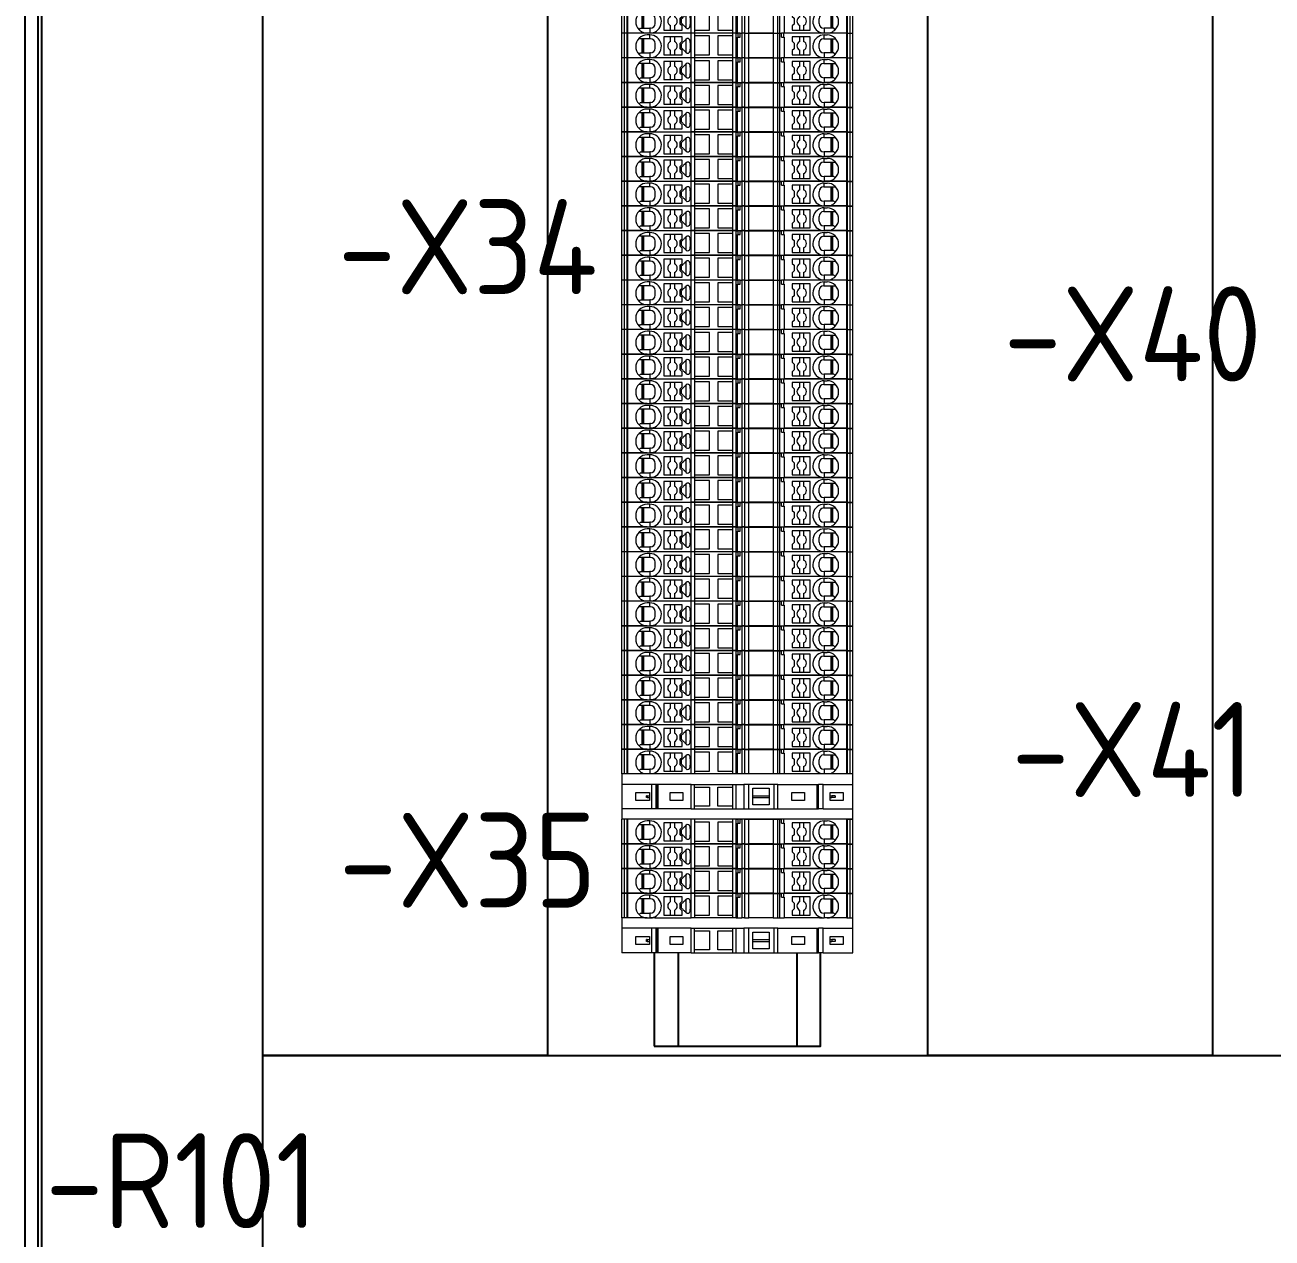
# Model space of a CAD drawing. Header units: millimetres. Extents: x 42356 to 50646, y 31507 to 39566.
# Drawn here: x 47403 to 47665.6, y 36797.1 to 37052.5 of the extents above; entities that cross this region are included whole.
import ezdxf
from ezdxf.enums import TextEntityAlignment as Align

# ---------------------------------------------------------------- set-up
doc = ezdxf.new("R2010")
doc.units = ezdxf.units.MM
doc.set_wipeout_variables(frame=1)
doc.layers.add('000-PI-Oprema', color=30, linetype='Continuous', lineweight=5)
doc.layers.add('SI-ORMAR-Oprema', color=30, linetype='Continuous', lineweight=5)
for name, color, linetype in [('000-PI-ORMAR', 2, 'Continuous'), ('000-PI_TEXT', 7, 'Continuous'), ('002-PI-Kabelska kanalica', 150, 'Continuous'), ('004-PI-DIN Šina', 3, 'Continuous')]:
    doc.layers.add(name, color=color, linetype=linetype)
doc.styles.add('PI0', font='isocpeur.ttf', dxfattribs={"width": 0.9})

# ---------------------------------------------------------------- blocks, each defined once
blk = doc.blocks.new('2000x800_montazna ploca')
at = {"layer": '000-PI-ORMAR'}
blk.add_line((-4333.67, 1646.19), (-4333.67, -243.81), dxfattribs=at)
blk = doc.blocks.new('*U134')
at = {"layer": '004-PI-DIN Šina'}
blk.add_lwpolyline([(650, -17.5), (650, 17.5), (0, 17.5), (0, -17.5)], close=True, dxfattribs=at)
for points in [[(0, 12.5), (650, 12.5)], [(0, -12.5), (650, -12.5)]]:
    blk.add_lwpolyline(points, dxfattribs=at)
blk = doc.blocks.new('*U320')
at = {"layer": '002-PI-Kabelska kanalica'}
for q in [(-20, 599), (80, -100)]:
    blk.add_line((-20, -100), q, dxfattribs=at)
blk = doc.blocks.new('*U133')
at = {"layer": '002-PI-Kabelska kanalica'}
for p, q in [((-20, 552), (40, 552)), ((-20, -100), (-20, 552)), ((40, -100), (40, 552))]:
    blk.add_line(p, q, dxfattribs=at)
blk = doc.blocks.new('*U107')
blk.add_wipeout([(-24.3, 0), (24.3, 0), (24.3, -7.35), (-24.3, -7.35)])
at = {"layer": 'SI-ORMAR-Oprema'}
for p, q in [((24.3, 0), (-24.3, 0)), ((24.3, -7.35), (24.3, 0)), ((-24.3, 0), (-24.3, -7.35)), ((-18.03, -2.2), (-24.3, -2.2)), ((-18.03, -7.35), (-18.03, -2.2)), ((-17.1, -2.2), (-18.03, -2.2)), ((-17.1, -7.35), (-17.1, -2.2)), ((-17, -2.2), (-17.1, -2.2)), ((-17, -2.2), (-17, -7.35)), ((-16.74, -2.2), (-17, -2.2)), ((-16.74, -2.2), (-16.74, -7.35)), ((-9.72, -2.2), (-16.74, -2.2)), ((-9.72, -2.2), (-9, -2.2)), ((-9.72, -7.35), (-9.72, -2.2)), ((-9, -2.77), (-9, -2.2)), ((-9, -2.2), (-1, -2.2)), ((-1, -2.2), (-1, -2.77)), ((-1, -2.2), (-0.28, -2.2)), ((-0.28, -2.2), (1.39, -2.2)), ((-0.28, -7.35), (-0.28, -2.2)), ((2.32, -2.2), (1.39, -2.2)), ((1.39, -2.2), (1.39, -7.35)), ((7.69, -2.2), (2.32, -2.2)), ((2.32, -2.2), (2.32, -7.35)), ((7.69, -2.2), (7.69, -7.35)), ((8.51, -2.2), (7.69, -2.2)), ((8.51, -7.35), (8.51, -2.2)), ((8.51, -2.2), (16.74, -2.2)), ((16.74, -2.2), (16.74, -7.35)), ((16.74, -2.2), (17, -2.2)), ((17, -7.35), (17, -2.2)), ((17, -2.2), (17.1, -2.2)), ((18.03, -2.2), (17.1, -2.2)), ((17.1, -7.35), (17.1, -2.2)), ((18.03, -2.2), (24.3, -2.2)), ((18.03, -7.35), (18.03, -2.2)), ((-21.4, -5.62), (-21.4, -3.92)), ((-21.4, -3.92), (-18.5, -3.92)), ((-19.01, -4.58), (-19.15, -4.58)), ((-19.15, -4.98), (-19.15, -4.58)), ((-19.01, -4.98), (-19.15, -4.98)), ((-19.01, -4.58), (-19.01, -4.98)), ((-19.01, -4.58), (-18.5, -4.58)), ((-19.01, -4.98), (-18.5, -4.98)), ((-18.5, -3.92), (-18.5, -4.58)), ((-18.5, -4.58), (-18.5, -4.98)), ((-18.5, -4.98), (-18.5, -5.62)), ((-14.15, -3.92), (-11.45, -3.92)), ((-14.15, -5.62), (-14.15, -3.92)), ((-11.45, -3.92), (-11.45, -5.62)), ((-9, -6.77), (-9, -2.77)), ((-9, -2.77), (-5.85, -2.77)), ((-5.85, -2.77), (-5.85, -6.77)), ((-4.15, -2.77), (-1, -2.77)), ((-4.15, -6.77), (-4.15, -2.77)), ((-1, -2.77), (-1, -6.77)), ((3.22, -3.02), (6.67, -3.02)), ((3.22, -4.58), (3.22, -3.02)), ((3.22, -4.58), (6.67, -4.58)), ((3.22, -4.98), (3.22, -4.58)), ((3.22, -4.98), (6.67, -4.98)), ((3.22, -6.52), (3.22, -4.98)), ((6.67, -3.02), (6.67, -4.58)), ((6.67, -4.58), (6.67, -4.98)), ((6.67, -4.98), (6.67, -6.52)), ((11.45, -3.92), (14.15, -3.92)), ((11.45, -5.62), (11.45, -3.92)), ((14.15, -3.92), (14.15, -5.62)), ((19.55, -4.58), (19.55, -3.92)), ((19.55, -3.92), (22.25, -3.92)), ((19.55, -4.98), (19.55, -4.58)), ((19.55, -4.58), (19.89, -4.58)), ((19.55, -4.98), (19.89, -4.98)), ((19.55, -5.62), (19.55, -4.98)), ((19.89, -4.58), (19.89, -4.98)), ((20.59, -4.58), (19.89, -4.58)), ((20.59, -4.98), (19.89, -4.98)), ((20.59, -4.58), (20.59, -4.98)), ((22.25, -3.92), (22.25, -5.62)), ((-18.03, -7.35), (-24.3, -7.35)), ((-18.5, -5.62), (-21.4, -5.62)), ((-17.1, -7.35), (-18.03, -7.35)), ((-17, -7.35), (-17.1, -7.35)), ((-16.74, -7.35), (-17, -7.35)), ((-9.72, -7.35), (-16.74, -7.35)), ((-11.45, -5.62), (-14.15, -5.62)), ((-9.72, -7.35), (-9, -7.35)), ((-5.85, -6.77), (-9, -6.77)), ((-9, -7.35), (-9, -6.77)), ((-9, -7.35), (-1, -7.35)), ((-1, -6.77), (-4.15, -6.77)), ((-1, -6.77), (-1, -7.35)), ((-1, -7.35), (-0.28, -7.35)), ((-0.28, -7.35), (1.39, -7.35)), ((1.39, -7.35), (2.32, -7.35)), ((2.32, -7.35), (7.69, -7.35)), ((6.67, -6.52), (3.22, -6.52)), ((7.69, -7.35), (8.51, -7.35)), ((8.51, -7.35), (16.74, -7.35)), ((14.15, -5.62), (11.45, -5.62)), ((16.74, -7.35), (17, -7.35)), ((17, -7.35), (17.1, -7.35)), ((18.03, -7.35), (17.1, -7.35)), ((18.03, -7.35), (24.3, -7.35)), ((22.25, -5.62), (19.55, -5.62))]:
    blk.add_line(p, q, dxfattribs=at)
blk = doc.blocks.new('*U115')
blk.add_wipeout([(47227.3, 37326.63), (47227.3, 37321.48), (47275.9, 37321.48), (47275.9, 37326.63)])
at = {"layer": '000-PI-Oprema'}
for p, q in [((47227.3, 37321.48), (47227.3, 37326.63)), ((47227.85, 37326.63), (47227.3, 37326.63)), ((47228.39, 37326.63), (47227.85, 37326.63)), ((47227.85, 37321.48), (47227.85, 37326.63)), ((47228.39, 37321.48), (47228.39, 37326.63)), ((47228.56, 37326.63), (47228.39, 37326.63)), ((47228.56, 37321.48), (47228.56, 37326.63)), ((47241.88, 37326.63), (47228.56, 37326.63)), ((47231, 37325.48), (47230.9, 37325.58)), ((47231.45, 37325.48), (47231, 37325.48)), ((47231.45, 37325.48), (47231.45, 37322.48)), ((47231.6, 37325.48), (47231.45, 37325.48)), ((47231.6, 37322.48), (47231.6, 37325.48)), ((47231.85, 37325.48), (47231.6, 37325.48)), ((47231.85, 37325.48), (47231.85, 37322.48)), ((47233.2, 37325.48), (47231.85, 37325.48)), ((47233.2, 37326.28), (47232.6, 37326.28)), ((47233.2, 37325.48), (47233.2, 37326.28)), ((47233.3, 37325.48), (47233.2, 37325.48)), ((47237.55, 37325.88), (47236.15, 37325.88)), ((47236.15, 37325.88), (47236.15, 37322.08)), ((47238.35, 37325.88), (47237.55, 37325.88)), ((47237.55, 37324.9), (47237.55, 37325.88)), ((47239.95, 37325.88), (47238.35, 37325.88)), ((47238.35, 37325.88), (47238.35, 37324.9)), ((47239.55, 37324.58), (47239.95, 37324.98)), ((47239.95, 37324.98), (47239.95, 37325.88)), ((47240.78, 37325.37), (47240.78, 37322.6)), ((47241.88, 37321.48), (47241.88, 37326.63)), ((47242.6, 37326.63), (47241.88, 37326.63)), ((47242.6, 37326.63), (47242.6, 37326.06)), ((47250.6, 37326.63), (47242.6, 37326.63)), ((47242.6, 37326.06), (47242.6, 37322.06)), ((47245.75, 37326.06), (47242.6, 37326.06)), ((47245.75, 37322.06), (47245.75, 37326.06)), ((47247.45, 37326.06), (47247.45, 37322.06)), ((47250.6, 37326.06), (47247.45, 37326.06)), ((47250.6, 37326.63), (47250.6, 37326.06)), ((47251.32, 37326.63), (47250.6, 37326.63)), ((47250.6, 37326.06), (47250.6, 37322.06)), ((47251.32, 37326.63), (47251.75, 37326.63)), ((47251.32, 37321.48), (47251.32, 37326.63)), ((47251.65, 37321.48), (47251.65, 37325.83)), ((47251.65, 37325.83), (47251.75, 37325.83)), ((47251.75, 37325.83), (47251.75, 37326.63)), ((47252.21, 37326.63), (47251.75, 37326.63)), ((47251.75, 37325.83), (47252.21, 37325.83)), ((47252.21, 37326.63), (47252.56, 37326.63)), ((47252.21, 37325.83), (47252.21, 37326.63)), ((47253.07, 37326.63), (47252.56, 37326.63)), ((47252.56, 37326.63), (47252.56, 37321.48)), ((47253.07, 37326.63), (47253.07, 37321.48)), ((47253.07, 37326.63), (47253.98, 37326.63)), ((47253.98, 37321.48), (47253.98, 37326.63)), ((47253.98, 37326.63), (47259.12, 37326.63)), ((47259.12, 37326.63), (47259.12, 37321.48)), ((47259.12, 37326.63), (47260.03, 37326.63)), ((47260.03, 37326.63), (47260.03, 37321.48)), ((47260.03, 37326.63), (47260.54, 37326.63)), ((47260.54, 37321.48), (47260.54, 37326.63)), ((47260.54, 37326.63), (47260.89, 37326.63)), ((47260.89, 37325.83), (47260.89, 37326.63)), ((47261.35, 37326.63), (47260.89, 37326.63)), ((47260.89, 37325.83), (47261.35, 37325.83)), ((47261.35, 37325.83), (47261.35, 37326.63)), ((47274.65, 37326.63), (47261.35, 37326.63)), ((47261.35, 37325.83), (47261.45, 37325.83)), ((47261.45, 37325.83), (47261.45, 37321.48)), ((47264.75, 37325.88), (47263.15, 37325.88)), ((47263.15, 37325.88), (47263.15, 37324.98)), ((47263.15, 37324.98), (47263.55, 37324.58)), ((47264.75, 37324.9), (47264.75, 37325.88)), ((47265.55, 37325.88), (47264.75, 37325.88)), ((47265.55, 37325.88), (47265.55, 37324.9)), ((47266.95, 37325.88), (47265.55, 37325.88)), ((47266.95, 37322.08), (47266.95, 37325.88)), ((47269.8, 37325.48), (47269.9, 37325.48)), ((47269.9, 37326.28), (47270.5, 37326.28)), ((47269.9, 37325.48), (47269.9, 37326.28)), ((47269.9, 37325.48), (47271.25, 37325.48)), ((47271.25, 37325.48), (47271.25, 37322.48)), ((47271.25, 37325.48), (47271.5, 37325.48)), ((47271.5, 37322.48), (47271.5, 37325.48)), ((47271.5, 37325.48), (47271.65, 37325.48)), ((47271.65, 37325.48), (47271.65, 37322.48)), ((47271.65, 37325.48), (47272.1, 37325.48)), ((47272.1, 37325.48), (47272.2, 37325.58)), ((47274.65, 37321.48), (47274.65, 37326.63)), ((47274.65, 37326.63), (47274.82, 37326.63)), ((47274.82, 37321.48), (47274.82, 37326.63)), ((47274.82, 37326.63), (47275.35, 37326.63)), ((47275.35, 37321.48), (47275.35, 37326.63)), ((47275.35, 37326.63), (47275.9, 37326.63)), ((47275.9, 37321.48), (47275.9, 37326.63)), ((47230.9, 37322.19), (47231.2, 37322.48)), ((47231.2, 37322.48), (47231.45, 37322.48)), ((47231.45, 37322.48), (47231.6, 37322.48)), ((47231.6, 37322.48), (47231.85, 37322.48)), ((47231.85, 37322.48), (47233.2, 37322.48)), ((47233.3, 37322.48), (47233.2, 37322.48)), ((47233.2, 37322.48), (47233.2, 37321.48)), ((47237.55, 37322.08), (47237.55, 37323.07)), ((47238.35, 37323.07), (47238.35, 37322.08)), ((47239.55, 37323.38), (47239.55, 37324.58)), ((47239.95, 37322.98), (47239.55, 37323.38)), ((47239.95, 37322.08), (47239.95, 37322.98)), ((47263.55, 37323.38), (47263.15, 37322.98)), ((47263.15, 37322.98), (47263.15, 37322.08)), ((47263.55, 37324.58), (47263.55, 37323.38)), ((47264.75, 37322.08), (47264.75, 37323.07)), ((47265.55, 37323.07), (47265.55, 37322.08)), ((47268.8, 37323.48), (47268.8, 37324.48)), ((47269.8, 37322.48), (47269.9, 37322.48)), ((47271.25, 37322.48), (47269.9, 37322.48)), ((47269.9, 37322.48), (47269.9, 37321.48)), ((47271.5, 37322.48), (47271.25, 37322.48)), ((47271.65, 37322.48), (47271.5, 37322.48)), ((47271.9, 37322.48), (47271.65, 37322.48)), ((47272.2, 37322.19), (47271.9, 37322.48)), ((47227.85, 37321.48), (47227.3, 37321.48)), ((47228.39, 37321.48), (47227.85, 37321.48)), ((47228.56, 37321.48), (47228.39, 37321.48)), ((47231.6, 37321.48), (47228.56, 37321.48)), ((47231.6, 37321.7), (47231.6, 37321.48)), ((47232.6, 37321.48), (47231.6, 37321.48)), ((47232.6, 37321.48), (47233.2, 37321.48)), ((47234.2, 37321.48), (47233.2, 37321.48)), ((47234.2, 37321.48), (47234.2, 37321.7)), ((47234.2, 37321.48), (47241.88, 37321.48)), ((47236.15, 37322.08), (47237.55, 37322.08)), ((47237.55, 37322.08), (47238.35, 37322.08)), ((47238.35, 37322.08), (47239.95, 37322.08)), ((47242.6, 37321.48), (47241.88, 37321.48)), ((47242.6, 37322.06), (47245.75, 37322.06)), ((47242.6, 37322.06), (47242.6, 37321.48)), ((47250.6, 37321.48), (47242.6, 37321.48)), ((47247.45, 37322.06), (47250.6, 37322.06)), ((47250.6, 37322.06), (47250.6, 37321.48)), ((47251.32, 37321.48), (47250.6, 37321.48)), ((47251.32, 37321.48), (47251.65, 37321.48)), ((47251.65, 37321.48), (47252.56, 37321.48)), ((47253.07, 37321.48), (47252.56, 37321.48)), ((47253.07, 37321.48), (47253.98, 37321.48)), ((47259.12, 37321.48), (47253.98, 37321.48)), ((47259.12, 37321.48), (47260.03, 37321.48)), ((47260.03, 37321.48), (47260.54, 37321.48)), ((47260.54, 37321.48), (47261.45, 37321.48)), ((47268.9, 37321.48), (47261.45, 37321.48)), ((47263.15, 37322.08), (47264.75, 37322.08)), ((47264.75, 37322.08), (47265.55, 37322.08)), ((47265.55, 37322.08), (47266.95, 37322.08)), ((47268.9, 37321.48), (47268.9, 37321.7)), ((47268.9, 37321.48), (47269.9, 37321.48)), ((47270.5, 37321.48), (47269.9, 37321.48)), ((47271.5, 37321.48), (47270.5, 37321.48)), ((47271.5, 37321.7), (47271.5, 37321.48)), ((47274.65, 37321.48), (47271.5, 37321.48)), ((47274.65, 37321.48), (47274.82, 37321.48)), ((47274.82, 37321.48), (47275.35, 37321.48)), ((47275.35, 37321.48), (47275.9, 37321.48))]:
    blk.add_line(p, q, dxfattribs=at)
for centre, radius, start, end in [((47232.6, 37323.88), 2.4, 135, 225), ((47232.6, 37323.88), 2.4, 90, 135), ((47233.2, 37323.88), 2.4, 294.6243, 90), ((47233.3, 37324.48), 1, 0, 90), ((47241.15, 37325.03), 0.5, 5.4406, 134.9997), ((47269.9, 37323.88), 2.4, 90, 245.3757), ((47269.8, 37324.48), 1, 90, 180), ((47270.5, 37323.88), 2.4, 45, 90), ((47270.5, 37323.88), 2.4, 315, 45), ((47233.3, 37323.48), 1, 270, 360), ((47237.95, 37323.98), 1, 113.5782, 246.4218), ((47237.95, 37323.98), 1, 293.5782, 66.4218), ((47241.15, 37322.93), 0.5, 225, 354.5597), ((47265.15, 37323.98), 1, 113.5782, 246.4218), ((47265.15, 37323.98), 1, 293.5782, 66.4218), ((47269.8, 37323.48), 1, 180, 270), ((47232.6, 37323.88), 2.4, 225, 245.3757), ((47232.6, 37323.88), 2.4, 245.3757, 270), ((47233.2, 37323.88), 2.4, 270, 294.6243), ((47269.9, 37323.88), 2.4, 245.3757, 270), ((47270.5, 37323.88), 2.4, 270, 294.6243), ((47270.5, 37323.88), 2.4, 294.6243, 315)]:
    blk.add_arc(centre, radius, start, end, dxfattribs=at)
for points in [[(47240.78, 37325.37), (47240.55, 37325.14), (47240.32, 37324.91), (47240.09, 37324.68), (47239.85, 37324.44)], [(47240.8, 37325.39), (47240.79, 37325.38), (47240.78, 37325.37)], [(47241.75, 37323.98), (47241.73, 37324.26), (47241.7, 37324.53), (47241.67, 37324.81), (47241.65, 37325.08)], [(47234.3, 37323.48), (47234.3, 37323.61), (47234.3, 37323.74), (47234.3, 37323.87), (47234.3, 37324.01), (47234.3, 37324.14), (47234.3, 37324.26), (47234.3, 37324.38), (47234.3, 37324.48)], [(47239.85, 37323.53), (47239.85, 37323.76), (47239.85, 37323.98), (47239.85, 37324.21), (47239.85, 37324.44)], [(47240.78, 37322.6), (47240.55, 37322.83), (47240.32, 37323.05), (47240.09, 37323.29), (47239.85, 37323.53)], [(47240.8, 37322.58), (47240.79, 37322.59), (47240.78, 37322.6)], [(47241.65, 37322.89), (47241.67, 37323.16), (47241.7, 37323.44), (47241.73, 37323.71), (47241.75, 37323.98)]]:
    blk.add_spline(points, degree=3, dxfattribs=at)
blk = doc.blocks.new('*U343')
at = {"layer": '000-PI-Oprema'}
blk.add_blockref('*U115', (-47251.6, -37324.06), dxfattribs=at)
blk = doc.blocks.new('*U344')
at = {"layer": '000-PI-Oprema', "color": 0, "linetype": 'ByBlock', "lineweight": -2, "transparency": 16777216}
blk.add_blockref('*U343', (0, 0), dxfattribs=at)
blk.add_blockref('*U343', (0, -5.2), dxfattribs=at)
blk.add_blockref('*U343', (0, -10.4), dxfattribs=at)
blk.add_blockref('*U343', (0, -15.6), dxfattribs=at)
blk.add_blockref('*U343', (0, -20.8), dxfattribs=at)
blk.add_blockref('*U343', (0, -26), dxfattribs=at)
blk.add_blockref('*U343', (0, -31.2), dxfattribs=at)
blk.add_blockref('*U343', (0, -36.4), dxfattribs=at)
blk.add_blockref('*U343', (0, -41.6), dxfattribs=at)
blk.add_blockref('*U343', (0, -46.8), dxfattribs=at)
blk.add_blockref('*U343', (0, -52), dxfattribs=at)
blk.add_blockref('*U343', (0, -57.2), dxfattribs=at)
blk.add_blockref('*U343', (0, -62.4), dxfattribs=at)
blk.add_blockref('*U343', (0, -67.6), dxfattribs=at)
blk.add_blockref('*U343', (0, -72.8), dxfattribs=at)
blk.add_blockref('*U343', (0, -78), dxfattribs=at)
blk.add_blockref('*U343', (0, -83.2), dxfattribs=at)
blk.add_blockref('*U343', (0, -88.4), dxfattribs=at)
blk.add_blockref('*U343', (0, -93.6), dxfattribs=at)
blk.add_blockref('*U343', (0, -98.8), dxfattribs=at)
blk.add_blockref('*U343', (0, -104), dxfattribs=at)
blk.add_blockref('*U343', (0, -109.2), dxfattribs=at)
blk.add_blockref('*U343', (0, -114.4), dxfattribs=at)
blk.add_blockref('*U343', (0, -119.6), dxfattribs=at)
blk.add_blockref('*U343', (0, -124.8), dxfattribs=at)
blk.add_blockref('*U343', (0, -130), dxfattribs=at)
blk.add_blockref('*U343', (0, -135.2), dxfattribs=at)
blk.add_blockref('*U343', (0, -140.4), dxfattribs=at)
blk.add_blockref('*U343', (0, -145.6), dxfattribs=at)
blk.add_blockref('*U343', (0, -150.8), dxfattribs=at)
blk.add_blockref('*U343', (0, -156), dxfattribs=at)
blk.add_blockref('*U343', (0, -161.2), dxfattribs=at)
blk.add_blockref('*U343', (0, -166.4), dxfattribs=at)
blk.add_blockref('*U343', (0, -171.6), dxfattribs=at)
blk.add_blockref('*U343', (0, -176.8), dxfattribs=at)
blk.add_blockref('*U343', (0, -182), dxfattribs=at)
blk.add_blockref('*U343', (0, -187.2), dxfattribs=at)
blk.add_blockref('*U343', (0, -192.4), dxfattribs=at)
blk.add_blockref('*U343', (0, -197.6), dxfattribs=at)
blk.add_blockref('*U343', (0, -202.8), dxfattribs=at)
blk.add_blockref('*U343', (0, -208), dxfattribs=at)
blk.add_blockref('*U343', (0, -213.2), dxfattribs=at)
blk = doc.blocks.new('*U345')
at = {"layer": '000-PI-Oprema'}
blk.add_blockref('*U115', (-47251.6, -37324.06), dxfattribs=at)
blk = doc.blocks.new('*U346')
at = {"layer": '000-PI-Oprema', "color": 0, "linetype": 'ByBlock', "lineweight": -2, "transparency": 16777216}
blk.add_blockref('*U345', (0, 0), dxfattribs=at)
blk.add_blockref('*U345', (0, -5.2), dxfattribs=at)
blk.add_blockref('*U345', (0, -10.4), dxfattribs=at)
blk.add_blockref('*U345', (0, -15.6), dxfattribs=at)
blk = doc.blocks.new('*U105')
blk.add_wipeout([(-24.3, 2.2), (24.3, 2.2), (24.3, -7.35), (-24.3, -7.35)])
at = {"layer": 'SI-ORMAR-Oprema'}
for p, q in [((-24.3, 2.2), (-24.3, -7.35)), ((24.3, 2.2), (-24.3, 2.2)), ((-18.03, 0), (-24.3, 0)), ((24.3, -7.35), (24.3, 2.2)), ((-21.4, -3.42), (-21.4, -1.72)), ((-21.4, -1.72), (-18.5, -1.72)), ((-19.01, -2.38), (-19.15, -2.38)), ((-19.15, -2.78), (-19.15, -2.38)), ((-19.01, -2.38), (-19.01, -2.78)), ((-19.01, -2.38), (-18.5, -2.38)), ((-18.5, -1.72), (-18.5, -2.38)), ((-18.5, -2.38), (-18.5, -2.78)), ((-18.03, -5.15), (-18.03, 0)), ((-17.1, 0), (-18.03, 0)), ((-17.1, -5.15), (-17.1, 0)), ((-17, 0), (-17.1, 0)), ((-17, 0), (-17, -5.15)), ((-16.74, 0), (-17, 0)), ((-16.74, 0), (-16.74, -5.15)), ((-9.72, 0), (-16.74, 0)), ((-14.15, -1.72), (-11.45, -1.72)), ((-14.15, -3.42), (-14.15, -1.72)), ((-11.45, -1.72), (-11.45, -3.42)), ((-9.72, 0), (-9, 0)), ((-9.72, -5.15), (-9.72, 0)), ((-9, -0.57), (-9, 0)), ((-9, 0), (-1, 0)), ((-9, -4.57), (-9, -0.57)), ((-9, -0.57), (-5.85, -0.57)), ((-5.85, -0.57), (-5.85, -4.57)), ((-4.15, -0.57), (-1, -0.57)), ((-4.15, -4.57), (-4.15, -0.57)), ((-1, 0), (-1, -0.57)), ((-1, 0), (-0.28, 0)), ((-1, -0.57), (-1, -4.57)), ((-0.28, 0), (1.39, 0)), ((-0.28, -5.15), (-0.28, 0)), ((2.32, 0), (1.39, 0)), ((1.39, 0), (1.39, -5.15)), ((7.69, 0), (2.32, 0)), ((2.32, 0), (2.32, -5.15)), ((3.22, -0.82), (6.67, -0.82)), ((3.22, -2.38), (3.22, -0.82)), ((3.22, -2.38), (6.67, -2.38)), ((3.22, -2.78), (3.22, -2.38)), ((6.67, -0.82), (6.67, -2.38)), ((6.67, -2.38), (6.67, -2.78)), ((7.69, 0), (7.69, -5.15)), ((8.51, 0), (7.69, 0)), ((8.51, -5.15), (8.51, 0)), ((8.51, 0), (16.74, 0)), ((11.45, -1.72), (14.15, -1.72)), ((11.45, -3.42), (11.45, -1.72)), ((14.15, -1.72), (14.15, -3.42)), ((16.74, 0), (16.74, -5.15)), ((16.74, 0), (17, 0)), ((17, -5.15), (17, 0)), ((17, 0), (17.1, 0)), ((18.03, 0), (17.1, 0)), ((17.1, -5.15), (17.1, 0)), ((18.03, 0), (24.3, 0)), ((18.03, -5.15), (18.03, 0)), ((19.55, -2.38), (19.55, -1.72)), ((19.55, -1.72), (22.25, -1.72)), ((19.55, -2.78), (19.55, -2.38)), ((19.55, -2.38), (19.89, -2.38)), ((19.89, -2.38), (19.89, -2.78)), ((20.59, -2.38), (19.89, -2.38)), ((20.59, -2.38), (20.59, -2.78)), ((22.25, -1.72), (22.25, -3.42)), ((-18.03, -5.15), (-24.3, -5.15)), ((-18.5, -3.42), (-21.4, -3.42)), ((-19.01, -2.78), (-19.15, -2.78)), ((-19.01, -2.78), (-18.5, -2.78)), ((-18.5, -2.78), (-18.5, -3.42)), ((-17.1, -5.15), (-18.03, -5.15)), ((-17, -5.15), (-17.1, -5.15)), ((-16.74, -5.15), (-17, -5.15)), ((-9.72, -5.15), (-16.74, -5.15)), ((-11.45, -3.42), (-14.15, -3.42)), ((-9.72, -5.15), (-9, -5.15)), ((-5.85, -4.57), (-9, -4.57)), ((-9, -5.15), (-9, -4.57)), ((-9, -5.15), (-1, -5.15)), ((-1, -4.57), (-4.15, -4.57)), ((-1, -4.57), (-1, -5.15)), ((-1, -5.15), (-0.28, -5.15)), ((-0.28, -5.15), (1.39, -5.15)), ((1.39, -5.15), (2.32, -5.15)), ((2.32, -5.15), (7.69, -5.15)), ((3.22, -2.78), (6.67, -2.78)), ((3.22, -4.32), (3.22, -2.78)), ((6.67, -4.32), (3.22, -4.32)), ((6.67, -2.78), (6.67, -4.32)), ((7.69, -5.15), (8.51, -5.15)), ((8.51, -5.15), (16.74, -5.15)), ((14.15, -3.42), (11.45, -3.42)), ((16.74, -5.15), (17, -5.15)), ((17, -5.15), (17.1, -5.15)), ((18.03, -5.15), (17.1, -5.15)), ((18.03, -5.15), (24.3, -5.15)), ((19.55, -2.78), (19.89, -2.78)), ((19.55, -3.42), (19.55, -2.78)), ((22.25, -3.42), (19.55, -3.42)), ((20.59, -2.78), (19.89, -2.78)), ((24.3, -7.35), (-24.3, -7.35))]:
    blk.add_line(p, q, dxfattribs=at)

msp = doc.modelspace()

# ---------------------------------------------------------------- linework, layer by layer
at = {"layer": '000-PI-ORMAR'}
for p, q in [((47406.538, 38559.519), (47406.538, 36575.019)), ((47403.026, 38539.019), (47403.026, 36588.019)), ((47405.745, 38539.019), (47405.745, 36588.019))]:
    msp.add_line(p, q, dxfattribs=at)

# ---------------------------------------------------------------- block references
msp.add_blockref('2000x800_montazna ploca', (51786.695, 36861.332))
for name, p, rotation in [('*U133', (47493.026, 37387.519), 180), ('*U134', (47553.026, 37487.519), 270), ('*U133', (47633.026, 37387.519), 180), ('*U320', (47553.026, 36815.519), 270)]:
    msp.add_blockref(name, p, dxfattribs=dict(rotation=rotation))

# ---------------------------------------------------------------- texts
at = {"layer": '000-PI_TEXT', "style": 'PI0', "width": 0.9}
for s, p in [('-X34', (47496.252, 37005.849)), ('-X40', (47636.252, 36987.499)), ('-X41', (47636.252, 36899.999)), ('-X35', (47496.252, 36876.699)), ('-R101', (47436.06, 36809.181))]:
    msp.add_text(s, height=20, dxfattribs=at).set_placement(p, align=Align.MIDDLE)

# ---------------------------------------------------------------- next in the draw order: block references
at = {"layer": '000-PI-Oprema'}
for name, p in [('*U344', (47553.026, 37110.594)), ('*U107', (47553.026, 36864.519))]:
    msp.add_blockref(name, p, dxfattribs=at)

# ---------------------------------------------------------------- next in the draw order: block references
msp.add_blockref('*U346', (47553.026, 36882.694), dxfattribs=at)

# ---------------------------------------------------------------- next in the draw order: block references
msp.add_blockref('*U105', (47553.026, 36892.619), dxfattribs=at)

doc.saveas('drawing.dxf')
